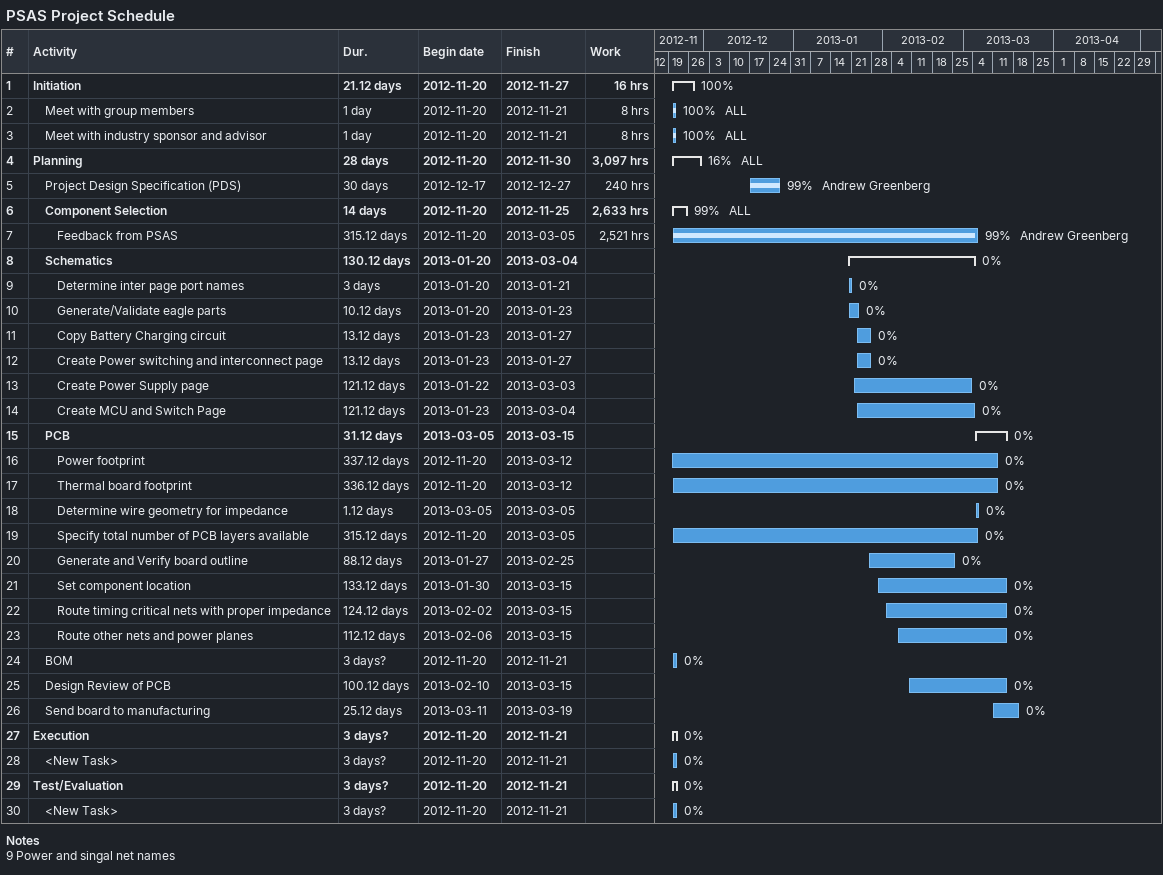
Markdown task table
PSAS Project Schedule

| ID | Level | Task | Duration | Start | Finish | Resources | % complete | Work (h) |
|---|---|---|---|---|---|---|---|---|
| 1 | 1 | **Initiation** | 21.12d | 2012-11-20 | 2012-11-27 |  | 100 | 16 |
| 2 | 2 | Meet with group members | 1d | 2012-11-20 | 2012-11-21 | ALL | 100 | 8 |
| 3 | 2 | Meet with industry sponsor and advisor | 1d | 2012-11-20 | 2012-11-21 | ALL | 100 | 8 |
| 4 | 1 | **Planning** | 28d | 2012-11-20 | 2012-11-30 | ALL | 16 | 3097 |
| 5 | 2 | Project Design Specification (PDS) | 30d | 2012-12-17 | 2012-12-27 | Andrew Greenberg | 99 | 240 |
| 6 | 2 | **Component Selection** | 14d | 2012-11-20 | 2012-11-25 | ALL | 99 | 2633 |
| 7 | 3 | Feedback from PSAS | 315.12d | 2012-11-20 | 2013-03-05 | Andrew Greenberg | 99 | 2521 |
| 8 | 2 | **Schematics** | 130.12d | 2013-01-20 | 2013-03-04 |  | 0 |  |
| 9 | 3 | Determine inter page port names | 3d | 2013-01-20 | 2013-01-21 |  | 0 |  |
| 10 | 3 | Generate/Validate eagle parts | 10.12d | 2013-01-20 | 2013-01-23 |  | 0 |  |
| 11 | 3 | Copy Battery Charging circuit | 13.12d | 2013-01-23 | 2013-01-27 |  | 0 |  |
| 12 | 3 | Create Power switching and interconnect page | 13.12d | 2013-01-23 | 2013-01-27 |  | 0 |  |
| 13 | 3 | Create Power Supply page | 121.12d | 2013-01-22 | 2013-03-03 |  | 0 |  |
| 14 | 3 | Create MCU and Switch Page | 121.12d | 2013-01-23 | 2013-03-04 |  | 0 |  |
| 15 | 2 | **PCB** | 31.12d | 2013-03-05 | 2013-03-15 |  | 0 |  |
| 16 | 3 | Power footprint | 337.12d | 2012-11-20 | 2013-03-12 |  | 0 |  |
| 17 | 3 | Thermal board footprint | 336.12d | 2012-11-20 | 2013-03-12 |  | 0 |  |
| 18 | 3 | Determine wire geometry for impedance | 1.12d | 2013-03-05 | 2013-03-05 |  | 0 |  |
| 19 | 3 | Specify total number of PCB layers available | 315.12d | 2012-11-20 | 2013-03-05 |  | 0 |  |
| 20 | 3 | Generate and Verify board outline | 88.12d | 2013-01-27 | 2013-02-25 |  | 0 |  |
| 21 | 3 | Set component location | 133.12d | 2013-01-30 | 2013-03-15 |  | 0 |  |
| 22 | 3 | Route timing critical nets with proper impedance | 124.12d | 2013-02-02 | 2013-03-15 |  | 0 |  |
| 23 | 3 | Route other nets and power planes | 112.12d | 2013-02-06 | 2013-03-15 |  | 0 |  |
| 24 | 2 | BOM | 3d? | 2012-11-20 | 2012-11-21 |  | 0 |  |
| 25 | 2 | Design Review of PCB | 100.12d | 2013-02-10 | 2013-03-15 |  | 0 |  |
| 26 | 2 | Send board to manufacturing | 25.12d | 2013-03-11 | 2013-03-19 |  | 0 |  |
| 27 | 1 | **Execution** | 3d? | 2012-11-20 | 2012-11-21 |  | 0 |  |
| 28 | 2 | <New Task> | 3d? | 2012-11-20 | 2012-11-21 |  | 0 |  |
| 29 | 1 | **Test/Evaluation** | 3d? | 2012-11-20 | 2012-11-21 |  | 0 |  |
| 30 | 2 | <New Task> | 3d? | 2012-11-20 | 2012-11-21 |  | 0 |  |

Notes
- 9: Power and singal net names
